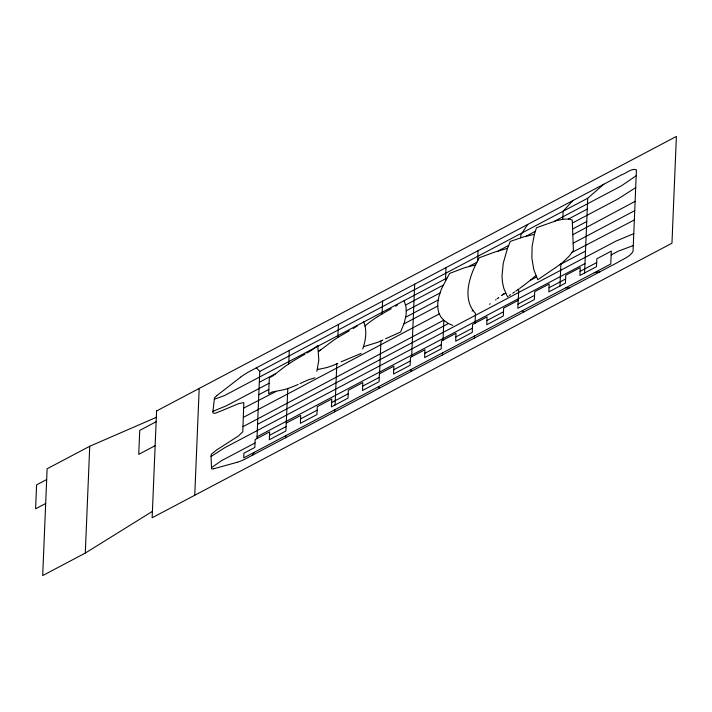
<?xml version="1.0" encoding="UTF-8"?>
<svg xmlns="http://www.w3.org/2000/svg" width="712" height="712" viewBox="0 0 712 712"><rect width="100%" height="100%" fill="white"/><g stroke="black" fill="none" stroke-linecap="round" stroke-linejoin="round"><path stroke-width="1.07" d="M89.73 446.273L47.117 468.772L42.676 575.581L85.289 553.073L89.73 446.273L156.32 417.348M194.75 495.258L199.191 388.458M256.979 438.565L259.764 371.433L256.32 367.748M285.672 437.782L285.761 435.673M287.719 388.538A51.157 10.725 -29.4 0 1 283.83 389.731L272.153 391.983L268.655 393.772L269.323 377.716L272.821 375.927L284.399 366.92A44.856 9.407 -29.4 0 1 288.734 363.921L289.312 350.322M334.818 411.821L334.907 409.72M335.103 404.959L336.82 363.805L337.817 363.36M318.887 351.292L333.074 340.576A36.303 7.61 -29.4 0 1 337.791 337.506L338.458 324.369M378.953 388.512L379.042 386.411M379.567 373.702L380.938 340.906L379.131 341.689A31.061 6.515 -29.4 0 1 377.511 342.365L363.512 346.708M377.556 316.707L382.059 313.947L382.593 301.06M411.047 371.566L411.135 369.457M411.67 356.73L414.687 284.106M442.383 355.012L442.472 352.912M442.998 340.149L443.825 320.356L440.799 316.876L438.815 312.853L437.809 308.269L437.8 302.68L438.912 296.495L441.351 289.188L449.512 273.488L463.868 267.97L475.616 264.864L479.212 257.797L494.306 252.217L507.496 248.372L510.282 241.421L523.525 236.9L534.427 234.328L536.492 227.733L556.793 220.533L563.797 219.145L569.306 219.1L572.252 220.026L573.418 250.402L569.484 255.848L563.05 262.078A45.773 9.594 -29.4 0 1 561.083 263.707L560.914 263.849A47.998 10.066 -29.4 0 1 560.033 264.553L537.774 279.736L533.813 269.688L531.873 258.082L532.095 246.414L534.436 234.301M445.481 280.421L446.024 267.561M474.441 338.084L474.53 335.975M475.064 323.195L475.474 313.405C462.809 300.09 468.469 279.478 475.616 264.864M477.663 260.726L478.081 250.624M520.73 237.755L520.855 234.907L527.681 224.431M559.988 286.002L560.914 263.849M562.765 219.278L563.103 211.233L572.866 200.561M584.596 272.972L587.712 198.239L603.794 184.23M214.445 398.364L212.79 412.711C214.392 414.589 218.353 411.678 220.48 411.233L238.965 403.517L243.833 402.645L242.792 431.739L238.556 435.895L216.724 449.913L211.66 453.962L211.019 455.199L211.535 468.434A9.763 2.047 -29.4 0 0 211.464 468.549M385.557 338.779L400.607 331.988L404.38 322.58L406.187 314.303L406.098 307.059L404.105 300.704M405.751 317.187L438.156 300.01M316.84 371.272L318.825 360.174L317.774 345.596L313.761 348.764A18.405 3.863 -29.4 0 1 309.515 351.497L308.073 352.369M362.711 348.933C365.799 340.265 367.267 330.404 363.654 321.664M361.126 353.446L341.101 361.829M507.496 248.372L503.251 263.173L501.987 276.158L502.485 282.424L503.847 288.422L506.882 295.471L507.585 296.664L508.234 296.245M252.68 455.208L254.148 452.369M572.243 252.324L634.347 219.964M535.824 275.624L530.396 280.216M365.034 325.998L365.87 325.224A33.882 7.102 -29.4 0 1 377.52 316.707M216.751 395.667L240.594 377.191M275.411 373.791L259.319 382.291M530.271 280.323L523.854 285.334M530.369 280.243L536.447 277.057M472.047 311.019L473.079 310.503M503.891 293.584L502.405 294.741M501.346 295.56L505.734 293.255M498.712 297.563L498.24 297.919M497.919 298.15L497.127 298.746M523.569 285.548L522.555 286.295M496.006 299.583L495.516 299.939M522.279 286.509L519.68 288.396M518.799 289.028L517.802 308.314L534.374 299.556L534.703 291.635L549.183 283.99L548.854 291.875L565.435 283.127L565.764 275.206L580.244 267.561L579.915 275.446L596.496 266.688L596.825 258.776L611.305 251.131L610.771 264.018L243.709 457.887L243.905 453.206L254.834 447.439L255.163 439.518L269.643 431.873L269.314 439.758L285.895 431.009L287.808 388.512A38.804 8.135 -29.4 0 0 297.073 384.916L298.168 384.418M518.496 289.241L517.9 289.668M490.194 303.766L489.509 304.247M517.606 289.873L515.791 291.146M211.5 467.642L221.672 460.584L255.012 442.98M514.562 292L512.693 293.273M636.19 175.748L621.158 186.001L554.701 221.112M510.637 294.652L509.365 295.498M357.299 325.962L353.197 328.508M211.072 456.499L224.707 447.732L615.898 241.137L633.778 233.67M635.691 187.648L617.642 199.155L572.368 223.061M337.915 337.426L338.022 337.355A31.755 6.657 -29.4 0 1 339.117 336.687L349.307 330.777M85.289 553.073L152.412 511.376M397.465 305.03L395.552 306.187M243.006 426.648L443.683 320.231M382.059 313.947L391.226 308.697M307.406 352.752L306.908 353.045M305.03 354.131L297.447 358.474A40.575 8.508 -29.4 0 0 288.734 363.921M635.122 201.345L572.813 234.693M46.672 479.55L36.597 484.872L35.6 508.822L45.675 503.5M156.142 421.735L139.721 430.404L138.733 454.354L155.145 445.685M259.764 371.433L587.712 198.239M446.744 278.143L224.378 395.614L214.348 399.227M468.914 266.43L476.915 262.203M498.16 250.98L508.608 245.453M526.266 236.126L535.299 231.356M318.834 350.856L320.462 350.001M405.689 304.985L443.06 285.245M568.479 219.011L587.258 209.088M269.091 383.243L226.452 405.76L212.95 411.331M406.383 310.735L439.945 293.006M258.794 394.742L268.833 389.437M572.599 229.006L586.741 221.539M275.909 391.502L243.78 408.038M317.383 369.599L326.283 367.677A31.737 6.648 -29.4 0 0 334.756 364.731L336.892 363.779M403.953 323.88L437.666 306.071M243.397 417.339L439.224 313.912M573.142 243.192L634.739 210.654M257.566 424.325L448.444 323.515L452.69 325.375M559.943 264.624L585.504 251.122M257.05 436.767L584.988 263.573M518.122 300.42L503.642 308.073L503.313 315.986L486.741 324.743L487.061 316.849L472.581 324.503L472.252 332.415L455.68 341.173L456 333.287L441.52 340.932L441.191 348.853L424.619 357.602L424.948 349.717L410.459 357.362L410.13 365.283L393.558 374.04L393.887 366.146L379.398 373.791L379.069 381.712L362.497 390.47L362.826 382.575L348.337 390.229L348.008 398.142L331.436 406.899L331.765 399.014L317.285 406.659L316.956 414.571L300.375 423.328L300.704 415.443L286.224 423.088M269.501 435.335L286.073 426.586M300.553 418.932L317.134 410.183M331.614 402.538L348.195 393.781M362.675 386.135L379.256 377.387M393.736 369.733L410.308 360.984M424.797 353.339L441.369 344.581M455.849 336.945L472.43 328.188M486.91 320.542L503.491 311.785M517.971 304.14L534.552 295.382M549.032 287.737L565.613 278.988M580.093 271.343L596.665 262.586M611.145 254.94L618.452 251.087L633.288 245.56M299.992 383.581L307.887 380.03A18.619 3.907 -29.4 0 1 308.99 379.603L314.909 377.823M382.878 340.033L382.38 340.256M382.05 340.407L381.062 340.852M237.052 462.319L213.716 468.763M594.315 272.714L600.154 271.69M318.202 369.154L317.481 369.199M565.755 287.799L569.226 288.022M448.444 323.515L443.825 320.356M522.172 310.815L524.041 311.883M214.365 398.409A9.763 2.047 -29.4 0 1 216.777 395.658M240.549 377.2A18.218 3.818 -29.4 0 1 248.248 372.136L621.273 175.001C625.83 173.568 631.891 167.747 636.43 169.848L633.039 251.407C629.915 256.996 622.786 259.097 617.633 262.461L244.617 459.347A18.218 3.818 -29.4 0 1 237.007 462.355M213.734 468.745A9.763 2.047 -29.4 0 1 211.66 468.781M156.587 410.957L152.145 517.766L671.959 243.228L676.4 136.419L156.587 410.957"/></g></svg>
